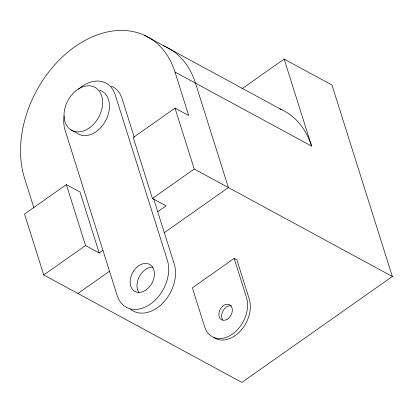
<?xml version="1.0" encoding="UTF-8"?>
<svg xmlns="http://www.w3.org/2000/svg" width="413" height="413" viewBox="0 0 413 413"><rect width="100%" height="100%" fill="white"/><g stroke="black" fill="none" stroke-linecap="round" stroke-linejoin="round"><path stroke-width="0.62" d="M102.868 250.366L99.213 252.937L80.003 192.014L66.338 184.606L24.537 214.027L43.742 274.95L241.853 382.417L392.35 276.498L331.98 85.032L284.159 59.09L242.064 88.718M33.949 207.956L24.475 177.92A100.261 71.831 -61.5 0 1 75.032 46.638A100.261 71.831 -61.5 0 1 174.973 72.007L188.695 115.521L175.029 108.108L133.229 137.529L152.433 198.452L166.098 205.865L157.735 211.75M43.742 274.95L85.548 245.529L99.213 252.937M152.433 198.452L194.239 169.031L392.35 276.498M77.902 293.478L109.476 271.258M164.198 232.741L228.399 187.559L195.468 83.121A100.261 71.831 -61.5 0 0 163.161 45.631M234.166 258.419L192.365 287.84L204.714 327.003A27.852 19.953 -61.5 0 0 232.473 334.05A27.852 19.953 -61.5 0 0 246.515 297.582L234.166 258.419L236.902 259.901L249.251 299.064A27.852 19.953 -61.5 0 1 240.381 330.983A27.852 19.953 -61.5 0 1 213.676 337.395M144.39 35.265L281.016 109.383M174.973 72.007L311.603 146.119L284.159 59.09M70.442 129.579L77.272 133.28A24.439 17.511 -61.5 0 0 105.733 120.555A24.439 17.511 -61.5 0 0 99.967 90.256M175.029 108.108L194.239 169.031M134.277 137.348L122.062 98.609A33.422 23.944 -61.5 0 0 111.293 86.111M153.667 198.834L174.203 263.964A33.422 23.944 -61.5 0 1 162.98 302.884A33.422 23.944 -61.5 0 1 130.513 309.208M66.338 184.606L85.548 245.529M279.869 108.877A100.261 71.831 -61.5 0 1 311.603 146.119M222.705 319.853A8.534 6.112 -61.5 0 1 223.325 310.256A8.534 6.112 -61.5 0 1 231.388 305.873M138.954 292.569A15.374 11.012 -61.5 0 1 139.465 276.323A15.374 11.012 -61.5 0 1 152.836 267.128M78.475 89.187A33.422 23.944 -61.5 0 1 115.232 94.902L167.368 260.262A33.422 23.944 -61.5 0 1 150.518 304.025A33.422 23.944 -61.5 0 1 117.204 295.569L65.068 130.209A33.422 23.944 -61.5 0 1 64.118 116.043M227.718 318.96A8.534 6.112 -61.5 0 0 230.108 305.057A8.534 6.112 -61.5 0 0 219.014 312.863A8.534 6.112 -61.5 0 0 227.718 318.96M146.073 289.926A15.374 11.012 -61.5 0 0 150.389 264.878A15.374 11.012 -61.5 0 0 130.405 278.94A15.374 11.012 -61.5 0 0 146.073 289.926M89.337 127.942A24.439 17.511 -61.5 0 0 96.193 88.119A24.439 17.511 -61.5 0 0 64.423 110.483A24.439 17.511 -61.5 0 0 89.337 127.942"/></g></svg>
